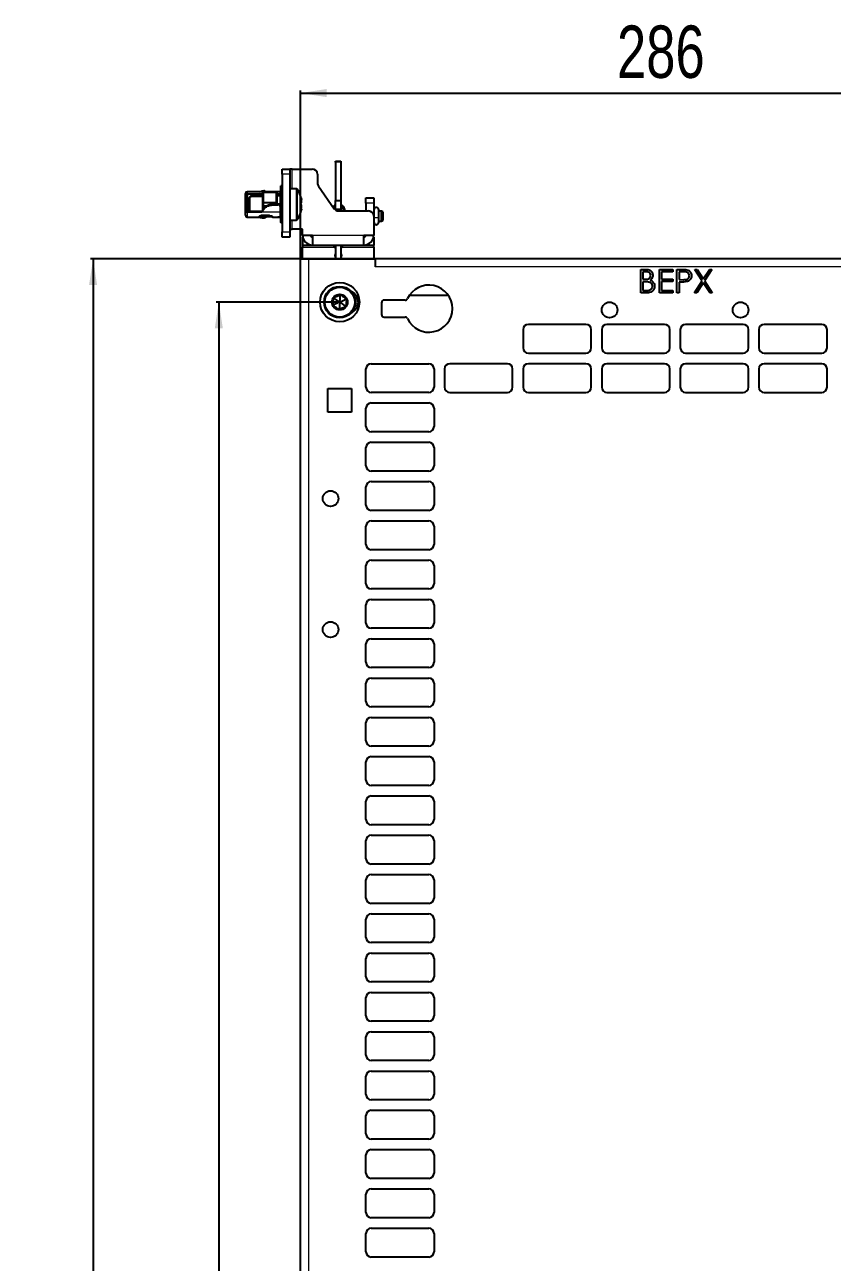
# Model space of a CAD drawing. Header units: millimetres. Extents: x -382 to 624, y -273 to 1990.
# Drawn here: x -382.3 to -74, y 1448.1 to 1920.5 of the extents above; entities that cross this region are included whole.
import ezdxf

# ---------------------------------------------------------------- set-up
doc = ezdxf.new("R2010")
doc.units = ezdxf.units.MM
doc.layers.add('FORMAT', color=7, linetype='Continuous')
doc.styles.add('SLDTEXTSTYLE0', font='TXT', dxfattribs={"width": 0.75})
doc.dimstyles.new('SLDDIMSTYLE0', dxfattribs={"dimtxt": 20, "dimasz": 10, "dimexe": 0, "dimexo": 0.0625, "dimgap": 5, "dimtad": 2, "dimdec": 1, "dimrnd": 1e-09, "dimzin": 12, "dimdsep": 46, "dimtxsty": 'SLDTEXTSTYLE0', "dimsah": 1, "dimcen": 0.09, "dimadec": 0, "dimazin": 3, "dimtfac": 1, "dimtofl": 0, "dimtmove": 0, "dimatfit": 3, "dimfxl": 0, "dimfrac": 2, "dimtolj": 1, "dimtzin": 12, "dimarcsym": 0})

# ---------------------------------------------------------------- blocks, each defined once
blk = doc.blocks.new('_D')
at = {"layer": 'FORMAT'}
for p, q in [((-248.55, 1831.11), (-357.19, 1831.11)), ((-356.19, 1831.11), (-356.19, -51.91)), ((-248.55, -51.91), (-357.19, -51.91))]:
    blk.add_line(p, q, dxfattribs=at)
for points in [[(-356.19, 1831.11), (-357.73, 1821.11), (-354.66, 1821.11)], [(-356.19, -51.91), (-354.66, -41.91), (-357.73, -41.91)]]:
    blk.add_solid(points, dxfattribs=at)
at = {"layer": 'FORMAT', "insert": (-381.98, 860.04), "char_height": 20, "attachment_point": 1, "rotation": 90, "style": 'SLDTEXTSTYLE0'}
blk.add_mtext('1883', dxfattribs=at)
blk = doc.blocks.new('_D_1')
at = {"layer": 'FORMAT'}
for p, q in [((-277.04, 1831.11), (-277.04, 1895.4)), ((-277.04, 1894.4), (8.96, 1894.4)), ((8.96, 1831.11), (8.96, 1895.4))]:
    blk.add_line(p, q, dxfattribs=at)
for points in [[(-277.04, 1894.4), (-267.04, 1892.86), (-267.04, 1895.94)], [(8.96, 1894.4), (-1.04, 1895.94), (-1.04, 1892.86)]]:
    blk.add_solid(points, dxfattribs=at)
at = {"layer": 'FORMAT', "insert": (-156.21, 1920.18), "char_height": 20, "attachment_point": 1, "style": 'SLDTEXTSTYLE0'}
blk.add_mtext('286', dxfattribs=at)
blk = doc.blocks.new('_D_5')
at = {"layer": 'FORMAT'}
for p, q in [((-262.05, 1814.6), (-309.19, 1814.6)), ((-308.19, 1814.6), (-308.19, -35.4)), ((-262.05, -35.4), (-309.19, -35.4))]:
    blk.add_line(p, q, dxfattribs=at)
for points in [[(-308.19, 1814.6), (-309.73, 1804.6), (-306.66, 1804.6)], [(-308.19, -35.4), (-306.66, -25.4), (-309.73, -25.4)]]:
    blk.add_solid(points, dxfattribs=at)
at = {"layer": 'FORMAT', "insert": (-333.98, 860.04), "char_height": 20, "attachment_point": 1, "rotation": 90, "style": 'SLDTEXTSTYLE0'}
blk.add_mtext('1850', dxfattribs=at)

msp = doc.modelspace()

# ---------------------------------------------------------------- linework, layer by layer
at = {"color": 7, "linetype": 'Continuous', "lineweight": 25}
for p, q in [((-263.64, 1868.4), (-261.64, 1868.4)), ((-263.64, 1868.03), (-263.64, 1868.4)), ((-263.64, 1868.03), (-263.64, 1853.4)), ((-261.64, 1868.4), (-261.64, 1868.03)), ((-261.64, 1868.03), (-261.64, 1853.4)), ((-284.04, 1865.4), (-281.04, 1865.4)), ((-284.04, 1863.4), (-284.04, 1865.4)), ((-284.04, 1863.4), (-284.04, 1841.4)), ((-281.04, 1865.4), (-281.04, 1863.4)), ((-280.24, 1865.4), (-281.04, 1865.4)), ((-281.04, 1863.4), (-281.04, 1841.4)), ((-280.24, 1865.4), (-272.54, 1865.4)), ((-270.54, 1863.4), (-270.54, 1860.03)), ((-292.64, 1856.75), (-297.34, 1856.75)), ((-291.55, 1856.92), (-292.64, 1856.74)), ((-292.64, 1856.75), (-292.64, 1856.74)), ((-292.64, 1856.72), (-292.64, 1856.74)), ((-288.84, 1856.64), (-292.14, 1856.64)), ((-291.44, 1856.21), (-291.33, 1856.45)), ((-291.33, 1856.45), (-291.33, 1852.49)), ((-286.24, 1856.45), (-291.33, 1856.45)), ((-290.12, 1856.68), (-290.04, 1856.64)), ((-285.02, 1856.75), (-287.67, 1856.75)), ((-286.24, 1852.49), (-286.24, 1856.45)), ((-286.24, 1856.45), (-286.04, 1856.31)), ((-284.99, 1856.75), (-284.74, 1856.75)), ((-284.54, 1849.2), (-284.54, 1859)), ((-284.04, 1859), (-284.54, 1859)), ((-278.72, 1857.9), (-281.04, 1857.9)), ((-270.18, 1858.88), (-264.14, 1850.25)), ((-298.04, 1855.2), (-298.04, 1856.05)), ((-298.04, 1855.2), (-297.54, 1855.2)), ((-298.04, 1853.78), (-298.04, 1855.2)), ((-297.54, 1853.78), (-298.04, 1853.78)), ((-298.04, 1853.54), (-298.04, 1853.78)), ((-297.54, 1853.54), (-298.04, 1853.54)), ((-298.04, 1849.25), (-298.04, 1853.54)), ((-297.54, 1855.2), (-297.54, 1853.78)), ((-297.54, 1853.78), (-297.54, 1853.54)), ((-297.54, 1853.54), (-297.54, 1849.25)), ((-295.34, 1855.76), (-297.34, 1855.76)), ((-297.34, 1854.53), (-297.34, 1854.33)), ((-296.84, 1854.15), (-297.34, 1854.15)), ((-297.34, 1854.15), (-297.34, 1853.92)), ((-297.34, 1853.92), (-296.84, 1853.92)), ((-297.34, 1853.74), (-297.34, 1853.32)), ((-297.04, 1853.32), (-297.34, 1853.32)), ((-297.34, 1853.32), (-297.34, 1853.17)), ((-297.34, 1853.17), (-297.04, 1853.17)), ((-297.04, 1849.4), (-297.04, 1853.92)), ((-296.84, 1853.92), (-296.84, 1854.15)), ((-296.54, 1854.28), (-296.54, 1849.26)), ((-291.44, 1854.9), (-295.86, 1854.9)), ((-295.34, 1855.36), (-295.34, 1855.76)), ((-291.44, 1855.76), (-295.34, 1855.76)), ((-295.34, 1855.36), (-291.44, 1855.36)), ((-291.44, 1852.61), (-291.44, 1856.21)), ((-291.44, 1852.61), (-291.33, 1852.49)), ((-291.44, 1851.42), (-291.44, 1852.61)), ((-286.24, 1852.49), (-291.33, 1852.49)), ((-291.33, 1852.49), (-291.33, 1851.28)), ((-287.84, 1851.94), (-288.68, 1851.83)), ((-286.24, 1851.95), (-287.64, 1851.95)), ((-287.64, 1851.74), (-285.49, 1851.74)), ((-286.24, 1852.49), (-286.04, 1852.56)), ((-286.24, 1851.95), (-286.24, 1852.49)), ((-286.04, 1852.03), (-286.24, 1851.95)), ((-286.04, 1856.31), (-286.04, 1852.56)), ((-284.74, 1855.76), (-286.04, 1855.76)), ((-286.04, 1855.36), (-284.74, 1855.36)), ((-286.04, 1852.56), (-286.04, 1852.03)), ((-285.49, 1852.05), (-286.04, 1852.05)), ((-284.84, 1855.36), (-284.84, 1851.69)), ((-284.54, 1854.9), (-284.84, 1854.9)), ((-284.54, 1851.74), (-284.84, 1851.7)), ((-263.64, 1853.4), (-261.64, 1853.4)), ((-263.64, 1849.9), (-263.64, 1853.4)), ((-261.64, 1853.4), (-261.64, 1849.9)), ((-252.04, 1854.4), (-249.04, 1854.4)), ((-252.04, 1852.4), (-252.04, 1854.4)), ((-252.04, 1852.4), (-252.04, 1849.4)), ((-249.04, 1854.4), (-249.04, 1852.4)), ((-249.04, 1852.4), (-249.04, 1847.4)), ((-297.54, 1849.25), (-298.04, 1849.25)), ((-298.04, 1847.75), (-298.04, 1849.25)), ((-297.34, 1850.62), (-297.04, 1850.62)), ((-297.34, 1849.87), (-297.04, 1849.87)), ((-297.34, 1849.26), (-297.34, 1849.87)), ((-297.34, 1849.26), (-291.74, 1849.26)), ((-291.74, 1848.96), (-297.34, 1848.96)), ((-297.34, 1847.05), (-292.64, 1847.05)), ((-297.04, 1849.4), (-296.91, 1849.26)), ((-292.64, 1847.26), (-292.64, 1847.39)), ((-292.64, 1847.26), (-292.64, 1847.05)), ((-292.64, 1847.06), (-291.55, 1846.87)), ((-288.84, 1847.6), (-292.14, 1847.6)), ((-291.74, 1849.26), (-290.59, 1850.85)), ((-290.59, 1850.55), (-291.74, 1848.96)), ((-291.74, 1849.26), (-291.74, 1848.96)), ((-291.44, 1851.42), (-291.33, 1851.28)), ((-291.44, 1849.67), (-291.44, 1851.42)), ((-290.1, 1851.28), (-291.33, 1851.28)), ((-291.33, 1851.28), (-291.33, 1849.83)), ((-288.84, 1847.16), (-290.04, 1847.16)), ((-289.72, 1847.41), (-289.83, 1847.6)), ((-289.72, 1847.41), (-289.72, 1847.4)), ((-287.67, 1847.05), (-285.02, 1847.05)), ((-287.64, 1847.05), (-287.67, 1847.05)), ((-287.64, 1847.05), (-287.64, 1847.18)), ((-285.54, 1847.08), (-285.54, 1847.1)), ((-284.99, 1847.22), (-284.74, 1847.22)), ((-284.99, 1847.05), (-284.74, 1847.05)), ((-284.74, 1851.45), (-284.74, 1851.15)), ((-284.74, 1851.15), (-284.74, 1848.96)), ((-284.54, 1849.2), (-284.04, 1849.2)), ((-284.54, 1848.84), (-284.54, 1847.6)), ((-284.54, 1847.6), (-284.04, 1847.6)), ((-284.54, 1845.05), (-284.54, 1847.6)), ((-284.05, 1848.9), (-284.04, 1848.9)), ((-261.64, 1849.9), (-263.64, 1849.9)), ((-263.64, 1849.9), (-263.64, 1849.75)), ((-262.5, 1849.4), (-251.04, 1849.4)), ((-261.64, 1849.9), (-261.64, 1849.4)), ((-260.72, 1849.87), (-260.71, 1849.4)), ((-260.72, 1849.87), (-260.72, 1849.87)), ((-260.11, 1849.4), (-260.12, 1849.88)), ((-249.01, 1849.3), (-249.04, 1849.3)), ((-249.04, 1847.4), (-249.04, 1840.2)), ((-249.01, 1849.81), (-249.01, 1847.07)), ((-249.01, 1847.07), (-249.01, 1845.11)), ((-247.11, 1847.07), (-247.11, 1849.81)), ((-246.09, 1849.3), (-247.11, 1849.3)), ((-247.11, 1845.11), (-247.11, 1847.07)), ((-245.59, 1849.01), (-246.09, 1849.3)), ((-246.09, 1845.5), (-246.09, 1849.3)), ((-245.59, 1849.01), (-245.59, 1845.79)), ((-284.04, 1845.05), (-284.54, 1845.05)), ((-284.54, 1845.05), (-284.54, 1844.8)), ((-284.04, 1844.8), (-284.54, 1844.8)), ((-281.04, 1845.9), (-278.72, 1845.9)), ((-281.04, 1842.4), (-280.24, 1842.4)), ((-276.24, 1842.4), (-280.24, 1842.4)), ((-276.24, 1840.2), (-276.24, 1842.4)), ((-249.04, 1845.5), (-249.01, 1845.5)), ((-247.11, 1845.5), (-246.09, 1845.5)), ((-246.09, 1845.5), (-245.59, 1845.79)), ((-284.04, 1839.4), (-284.04, 1841.4)), ((-281.04, 1839.4), (-284.04, 1839.4)), ((-281.04, 1841.4), (-281.04, 1839.4)), ((-276.24, 1840.2), (-272.44, 1840.2)), ((-276.24, 1839.4), (-276.24, 1836.4)), ((-276.16, 1839.4), (-276.24, 1839.4)), ((-272.44, 1840.2), (-272.44, 1836.4)), ((-252.84, 1840.2), (-249.04, 1840.2)), ((-252.84, 1836.4), (-252.84, 1840.2)), ((-249.04, 1839.4), (-249.13, 1839.4)), ((-249.04, 1839.4), (-249.04, 1836.4)), ((-276.24, 1836.4), (-272.44, 1836.4)), ((-276.24, 1836.4), (-276.24, 1835.6)), ((-276.24, 1831.1), (-276.24, 1835.6)), ((-272.44, 1836.4), (-264.14, 1836.4)), ((-264.14, 1836.4), (-261.14, 1836.4)), ((-264.14, 1835.6), (-264.14, 1836.4)), ((-264.14, 1835.6), (-263.64, 1835.6)), ((-263.64, 1836.4), (-263.64, 1831.1)), ((-261.64, 1836.4), (-261.64, 1831.1)), ((-261.64, 1835.6), (-261.14, 1835.6)), ((-261.14, 1836.4), (-252.84, 1836.4)), ((-261.14, 1836.4), (-261.14, 1835.6)), ((-252.84, 1836.4), (-249.04, 1836.4)), ((-249.04, 1835.6), (-249.04, 1836.4)), ((-249.04, 1835.6), (-249.04, 1831.1)), ((-277.04, -51.9), (-277.04, 1831.1)), ((-277.04, 1831.1), (-273.94, 1831.1)), ((-273.94, 1831.1), (-248.54, 1831.1)), ((-248.54, 1831.1), (-248.54, 1831.11)), ((-19.54, 1831.11), (-248.54, 1831.11)), ((-248.54, 1831.1), (-248.54, 1828.01)), ((-147.16, 1827.11), (-145.4, 1827.11)), ((-147.16, 1818.11), (-147.16, 1827.11)), ((-146.35, 1826.18), (-146.35, 1823.3)), ((-145.25, 1826.18), (-146.35, 1826.18)), ((-140, 1827.11), (-134.93, 1827.11)), ((-140, 1818.11), (-140, 1827.11)), ((-139.19, 1826.18), (-139.19, 1823.41)), ((-134.93, 1826.18), (-139.19, 1826.18)), ((-139.19, 1823.41), (-134.93, 1823.41)), ((-134.93, 1827.11), (-134.93, 1826.18)), ((-134.93, 1823.41), (-134.93, 1822.49)), ((-133.31, 1827.11), (-131.54, 1827.11)), ((-133.31, 1818.11), (-133.31, 1827.11)), ((-132.5, 1826.18), (-132.5, 1823.18)), ((-130.86, 1826.18), (-132.5, 1826.18)), ((-126.56, 1827.11), (-125.63, 1827.11)), ((-123.74, 1822.7), (-126.56, 1827.11)), ((-125.63, 1827.11), (-123.27, 1823.43)), ((-123.27, 1823.43), (-120.91, 1827.11)), ((-119.98, 1827.11), (-122.8, 1822.7)), ((-120.91, 1827.11), (-119.98, 1827.11)), ((-146.35, 1823.3), (-145.81, 1823.3)), ((-145.81, 1822.38), (-146.35, 1822.38)), ((-146.35, 1822.38), (-146.35, 1819.03)), ((-146.35, 1819.03), (-145.2, 1819.03)), ((-139.19, 1822.49), (-139.19, 1819.03)), ((-134.93, 1822.49), (-139.19, 1822.49)), ((-139.19, 1819.03), (-134.93, 1819.03)), ((-134.93, 1819.03), (-134.93, 1818.11)), ((-132.5, 1823.18), (-130.93, 1823.16)), ((-132.5, 1822.26), (-132.5, 1818.11)), ((-131.86, 1822.26), (-132.5, 1822.26)), ((-126.68, 1818.11), (-123.74, 1822.7)), ((-123.27, 1821.97), (-125.74, 1818.11)), ((-120.8, 1818.11), (-123.27, 1821.97)), ((-122.8, 1822.7), (-119.87, 1818.11)), ((-262.04, 1814.6), (-264.66, 1813.38)), ((-262.04, 1814.6), (-264.41, 1816.25)), ((-262.04, 1814.6), (-262.29, 1811.72)), ((-262.04, 1814.6), (-261.79, 1817.47)), ((-262.04, 1814.6), (-259.43, 1815.82)), ((-262.04, 1814.6), (-259.68, 1812.94)), ((-246.04, 1814.36), (-246.04, 1809.86)), ((-237.1, 1815.36), (-245.04, 1815.36)), ((-220.56, 1817.11), (-235.53, 1817.11)), ((-144.72, 1818.11), (-147.16, 1818.11)), ((-134.93, 1818.11), (-140, 1818.11)), ((-132.5, 1818.11), (-133.31, 1818.11)), ((-125.74, 1818.11), (-126.68, 1818.11)), ((-119.87, 1818.11), (-120.8, 1818.11)), ((-245.04, 1808.86), (-237.1, 1808.86)), ((-168.04, 1806.1), (-190.04, 1806.1)), ((-138.04, 1806.1), (-160.04, 1806.1)), ((-108.04, 1806.1), (-130.04, 1806.1)), ((-78.04, 1806.1), (-100.04, 1806.1)), ((-192.04, 1804.1), (-192.04, 1797.1)), ((-166.04, 1797.1), (-166.04, 1804.1)), ((-162.04, 1804.1), (-162.04, 1797.1)), ((-136.04, 1797.1), (-136.04, 1804.1)), ((-132.04, 1804.1), (-132.04, 1797.1)), ((-106.04, 1797.1), (-106.04, 1804.1)), ((-102.04, 1804.1), (-102.04, 1797.1)), ((-76.04, 1797.1), (-76.04, 1804.1)), ((-190.04, 1795.1), (-168.04, 1795.1)), ((-160.04, 1795.1), (-138.04, 1795.1)), ((-130.04, 1795.1), (-108.04, 1795.1)), ((-100.04, 1795.1), (-78.04, 1795.1)), ((-250.04, 1791.1), (-228.04, 1791.1)), ((-198.04, 1791.1), (-220.04, 1791.1)), ((-168.04, 1791.1), (-190.04, 1791.1)), ((-138.04, 1791.1), (-160.04, 1791.1)), ((-108.04, 1791.1), (-130.04, 1791.1)), ((-78.04, 1791.1), (-100.04, 1791.1)), ((-252.04, 1782.1), (-252.04, 1789.1)), ((-226.04, 1789.1), (-226.04, 1782.1)), ((-222.04, 1789.1), (-222.04, 1782.1)), ((-196.04, 1782.1), (-196.04, 1789.1)), ((-192.04, 1789.1), (-192.04, 1782.1)), ((-166.04, 1782.1), (-166.04, 1789.1)), ((-162.04, 1789.1), (-162.04, 1782.1)), ((-136.04, 1782.1), (-136.04, 1789.1)), ((-132.04, 1789.1), (-132.04, 1782.1)), ((-106.04, 1782.1), (-106.04, 1789.1)), ((-102.04, 1789.1), (-102.04, 1782.1)), ((-76.04, 1782.1), (-76.04, 1789.1)), ((-266.54, 1781.6), (-257.54, 1781.6)), ((-266.54, 1772.6), (-266.54, 1781.6)), ((-257.54, 1781.6), (-257.54, 1772.6)), ((-228.04, 1780.1), (-250.04, 1780.1)), ((-220.04, 1780.1), (-198.04, 1780.1)), ((-190.04, 1780.1), (-168.04, 1780.1)), ((-160.04, 1780.1), (-138.04, 1780.1)), ((-130.04, 1780.1), (-108.04, 1780.1)), ((-100.04, 1780.1), (-78.04, 1780.1)), ((-257.54, 1772.6), (-266.54, 1772.6)), ((-252.04, 1767.1), (-252.04, 1774.1)), ((-250.04, 1776.1), (-228.04, 1776.1)), ((-226.04, 1774.1), (-226.04, 1767.1)), ((-228.04, 1765.1), (-250.04, 1765.1)), ((-252.04, 1752.1), (-252.04, 1759.1)), ((-250.04, 1761.1), (-228.04, 1761.1)), ((-226.04, 1759.1), (-226.04, 1752.1)), ((-228.04, 1750.1), (-250.04, 1750.1)), ((-252.04, 1737.1), (-252.04, 1744.1)), ((-250.04, 1746.1), (-228.04, 1746.1)), ((-226.04, 1744.1), (-226.04, 1737.1)), ((-228.04, 1735.1), (-250.04, 1735.1)), ((-252.04, 1722.1), (-252.04, 1729.1)), ((-250.04, 1731.1), (-228.04, 1731.1)), ((-226.04, 1729.1), (-226.04, 1722.1)), ((-228.04, 1720.1), (-250.04, 1720.1)), ((-250.04, 1716.1), (-228.04, 1716.1)), ((-252.04, 1707.1), (-252.04, 1714.1)), ((-226.04, 1714.1), (-226.04, 1707.1)), ((-228.04, 1705.1), (-250.04, 1705.1)), ((-250.04, 1701.1), (-228.04, 1701.1)), ((-252.04, 1692.1), (-252.04, 1699.1)), ((-226.04, 1699.1), (-226.04, 1692.1)), ((-228.04, 1690.1), (-250.04, 1690.1)), ((-252.04, 1677.1), (-252.04, 1684.1)), ((-250.04, 1686.1), (-228.04, 1686.1)), ((-226.04, 1684.1), (-226.04, 1677.1)), ((-228.04, 1675.1), (-250.04, 1675.1)), ((-252.04, 1662.1), (-252.04, 1669.1)), ((-250.04, 1671.1), (-228.04, 1671.1)), ((-226.04, 1669.1), (-226.04, 1662.1)), ((-228.04, 1660.1), (-250.04, 1660.1)), ((-252.04, 1647.1), (-252.04, 1654.1)), ((-250.04, 1656.1), (-228.04, 1656.1)), ((-226.04, 1654.1), (-226.04, 1647.1)), ((-228.04, 1645.1), (-250.04, 1645.1)), ((-250.04, 1641.1), (-228.04, 1641.1)), ((-252.04, 1632.1), (-252.04, 1639.1)), ((-226.04, 1639.1), (-226.04, 1632.1)), ((-228.04, 1630.1), (-250.04, 1630.1)), ((-250.04, 1626.1), (-228.04, 1626.1)), ((-252.04, 1617.1), (-252.04, 1624.1)), ((-226.04, 1624.1), (-226.04, 1617.1)), ((-228.04, 1615.1), (-250.04, 1615.1)), ((-250.04, 1611.1), (-228.04, 1611.1)), ((-252.04, 1602.1), (-252.04, 1609.1)), ((-226.04, 1609.1), (-226.04, 1602.1)), ((-228.04, 1600.1), (-250.04, 1600.1)), ((-252.04, 1587.1), (-252.04, 1594.1)), ((-250.04, 1596.1), (-228.04, 1596.1)), ((-226.04, 1594.1), (-226.04, 1587.1)), ((-228.04, 1585.1), (-250.04, 1585.1)), ((-252.04, 1572.1), (-252.04, 1579.1)), ((-250.04, 1581.1), (-228.04, 1581.1)), ((-226.04, 1579.1), (-226.04, 1572.1)), ((-228.04, 1570.1), (-250.04, 1570.1)), ((-252.04, 1557.1), (-252.04, 1564.1)), ((-250.04, 1566.1), (-228.04, 1566.1)), ((-226.04, 1564.1), (-226.04, 1557.1)), ((-228.04, 1555.1), (-250.04, 1555.1)), ((-250.04, 1551.1), (-228.04, 1551.1)), ((-252.04, 1542.1), (-252.04, 1549.1)), ((-226.04, 1549.1), (-226.04, 1542.1)), ((-228.04, 1540.1), (-250.04, 1540.1)), ((-250.04, 1536.1), (-228.04, 1536.1)), ((-252.04, 1527.1), (-252.04, 1534.1)), ((-226.04, 1534.1), (-226.04, 1527.1)), ((-228.04, 1525.1), (-250.04, 1525.1)), ((-250.04, 1521.1), (-228.04, 1521.1)), ((-252.04, 1512.1), (-252.04, 1519.1)), ((-226.04, 1519.1), (-226.04, 1512.1)), ((-228.04, 1510.1), (-250.04, 1510.1)), ((-252.04, 1497.1), (-252.04, 1504.1)), ((-250.04, 1506.1), (-228.04, 1506.1)), ((-226.04, 1504.1), (-226.04, 1497.1)), ((-228.04, 1495.1), (-250.04, 1495.1)), ((-252.04, 1482.1), (-252.04, 1489.1)), ((-250.04, 1491.1), (-228.04, 1491.1)), ((-226.04, 1489.1), (-226.04, 1482.1)), ((-228.04, 1480.1), (-250.04, 1480.1)), ((-252.04, 1467.1), (-252.04, 1474.1)), ((-250.04, 1476.1), (-228.04, 1476.1)), ((-226.04, 1474.1), (-226.04, 1467.1)), ((-228.04, 1465.1), (-250.04, 1465.1)), ((-250.04, 1461.1), (-228.04, 1461.1)), ((-252.04, 1452.1), (-252.04, 1459.1)), ((-226.04, 1459.1), (-226.04, 1452.1)), ((-228.04, 1450.1), (-250.04, 1450.1))]:
    msp.add_line(p, q, dxfattribs=at)
at = {"color": 8, "linetype": 'Continuous', "lineweight": 18}
for p, q in [((-261.64, 1868.03), (-263.64, 1868.03)), ((-281.04, 1863.4), (-284.04, 1863.4)), ((-280.24, 1857.9), (-280.24, 1865.4)), ((-297.34, 1856.75), (-297.34, 1855.76)), ((-290.15, 1856.64), (-290.12, 1856.68)), ((-284.74, 1855.76), (-284.74, 1856.75)), ((-278.72, 1857.9), (-278.72, 1845.9)), ((-278.28, 1857.67), (-278.28, 1846.13)), ((-287.84, 1851.72), (-287.84, 1851.94)), ((-287.64, 1851.95), (-287.64, 1851.74)), ((-285.49, 1851.74), (-285.49, 1852.05)), ((-284.74, 1854.9), (-284.74, 1855.36)), ((-249.04, 1852.4), (-252.04, 1852.4)), ((-297.34, 1848.96), (-297.34, 1847.05)), ((-284.74, 1848.96), (-291.74, 1848.96)), ((-290.59, 1850.85), (-290.59, 1850.55)), ((-288.84, 1847.16), (-288.84, 1847.6)), ((-284.99, 1847.22), (-284.99, 1847.05)), ((-284.74, 1847.22), (-284.74, 1848.96)), ((-280.24, 1842.4), (-280.24, 1845.9)), ((-284.04, 1841.4), (-281.04, 1841.4)), ((-272.44, 1840.2), (-252.84, 1840.2)), ((-276.24, 1835.6), (-264.14, 1835.6)), ((-261.14, 1835.6), (-249.04, 1835.6)), ((-273.94, 1831.1), (-273.94, -51.9)), ((-19.54, 1828.01), (-248.54, 1828.01))]:
    msp.add_line(p, q, dxfattribs=at)
at = {"color": 7, "linetype": 'Continuous', "lineweight": 25, "flags": 128}
for points in [[(-297.54, 1854.41), (-297.54, 1854.43), (-297.53, 1854.46), (-297.51, 1854.48), (-297.49, 1854.5), (-297.45, 1854.51), (-297.42, 1854.52), (-297.38, 1854.53), (-297.34, 1854.53)], [(-284.54, 1855.38), (-284.61, 1855.37), (-284.74, 1855.36)], [(-297.54, 1849.38), (-297.54, 1849.36), (-297.53, 1849.34), (-297.51, 1849.32), (-297.49, 1849.3), (-297.45, 1849.28), (-297.42, 1849.27), (-297.38, 1849.26), (-297.34, 1849.26)], [(-284.54, 1849.24), (-284.61, 1849.25), (-284.74, 1849.26)], [(-284.54, 1848.84), (-284.55, 1848.86), (-284.56, 1848.88), (-284.58, 1848.9), (-284.6, 1848.92), (-284.63, 1848.94), (-284.67, 1848.95), (-284.7, 1848.96), (-284.74, 1848.96)], [(-261.64, 1833.1), (-261.49, 1832.83), (-261.39, 1832.35)], [(-261.39, 1832.35), (-261.49, 1831.87), (-261.64, 1831.6)]]:
    msp.add_lwpolyline(points, dxfattribs=at)
at = {"color": 8, "linetype": 'Continuous', "lineweight": 18, "flags": 128}
msp.add_lwpolyline([(-260.72, 1849.87), (-260.72, 1849.87), (-260.69, 1849.8), (-260.62, 1849.74), (-260.52, 1849.7), (-260.41, 1849.69), (-260.29, 1849.71), (-260.2, 1849.75), (-260.14, 1849.81), (-260.12, 1849.88)], dxfattribs=at)
at = {"color": 7, "linetype": 'Continuous', "lineweight": 25}
for centre, radius in [((-262.04, 1814.6), 7.5), ((-262.04, 1814.6), 6), ((-262.04, 1814.6), 5.7), ((-262.04, 1814.6), 3), ((-159.04, 1811.61), 3), ((-109.04, 1811.61), 3), ((-265.54, 1739.6), 3), ((-265.54, 1689.6), 3)]:
    msp.add_circle(centre, radius, dxfattribs=at)
for centre, radius, start, end in [((-272.54, 1863.4), 2, 360, 90), ((-297.34, 1856.05), 0.7, 90, 180), ((-284.74, 1856.95), 0.2, 269.9998, 359.9998), ((-278.72, 1857.36), 0.54, 35.2515, 90), ((-286.44, 1851.9), 10, 10.8849, 35.2515), ((-268.54, 1860.03), 2, 180, 214.992), ((-297.41, 1855.12), 0.641, 84.2482, 172.7634), ((-297.36, 1855.18), 0.183, 84.2482, 172.7634), ((-287.65, 1850.81), 0.932, 89.97, 102.0278), ((-285.42, 1851.36), 0.687, 7.2366, 95.7518), ((-285.42, 1851.06), 0.687, 7.2366, 95.7518), ((-284.73, 1855.94), 0.183, 264.2482, 352.7634), ((-297.34, 1847.75), 0.7, 180, 270), ((-297.43, 1849.66), 0.71, 215.1313, 277.0089), ((-284.74, 1847.02), 0.197, 1.0398, 91.0034), ((-284.74, 1846.85), 0.2, 0.0002, 90.0002), ((-284.5, 1848.76), 0.46, 10.179, 76.8719), ((-286.44, 1851.9), 10, 324.7485, 349.0216), ((-262.5, 1851.4), 2, 214.992, 270), ((-251.04, 1847.4), 2, 0, 90), ((-248.06, 1849.81), 0.95, 0, 180), ((-278.72, 1846.44), 0.54, 270, 324.7485), ((-248.06, 1845.11), 0.95, 180, 0), ((-272.44, 1840.2), 3.8, 180, 270), ((-272.44, 1840.2), 0.8, 180, 270), ((-252.84, 1840.2), 3.8, 270, 0), ((-252.84, 1840.2), 0.8, 270, 0), ((-262.64, 1832.35), 1.25, 143.1301, 216.8699), ((-259.54, 1814.6), 4.5, 294.975, 65.025), ((-228.04, 1812.11), 9, 205.1507, 154.8493), ((-245.04, 1814.36), 1, 90, 180), ((-237.1, 1816.36), 1, 270, 334.8493), ((-245.04, 1809.86), 1, 180, 270), ((-237.1, 1807.86), 1, 25.1507, 90), ((-190.04, 1804.1), 2, 90, 180), ((-168.04, 1804.1), 2, 0, 90), ((-160.04, 1804.1), 2, 90, 180), ((-138.04, 1804.1), 2, 0, 90), ((-130.04, 1804.1), 2, 90, 180), ((-108.04, 1804.1), 2, 0, 90), ((-100.04, 1804.1), 2, 90, 180), ((-78.04, 1804.1), 2, 0, 90), ((-190.04, 1797.1), 2, 180, 270), ((-168.04, 1797.1), 2, 270, 0), ((-160.04, 1797.1), 2, 180, 270), ((-138.04, 1797.1), 2, 270, 0), ((-130.04, 1797.1), 2, 180, 270), ((-108.04, 1797.1), 2, 270, 0), ((-100.04, 1797.1), 2, 180, 270), ((-78.04, 1797.1), 2, 270, 0), ((-250.04, 1789.1), 2, 90, 180), ((-228.04, 1789.1), 2, 0, 90), ((-220.04, 1789.1), 2, 90, 180), ((-198.04, 1789.1), 2, 0, 90), ((-190.04, 1789.1), 2, 90, 180), ((-168.04, 1789.1), 2, 0, 90), ((-160.04, 1789.1), 2, 90, 180), ((-138.04, 1789.1), 2, 0, 90), ((-130.04, 1789.1), 2, 90, 180), ((-108.04, 1789.1), 2, 0, 90), ((-100.04, 1789.1), 2, 90, 180), ((-78.04, 1789.1), 2, 0, 90), ((-250.04, 1782.1), 2, 180, 270), ((-228.04, 1782.1), 2, 270, 0), ((-220.04, 1782.1), 2, 180, 270), ((-198.04, 1782.1), 2, 270, 0), ((-190.04, 1782.1), 2, 180, 270), ((-168.04, 1782.1), 2, 270, 0), ((-160.04, 1782.1), 2, 180, 270), ((-138.04, 1782.1), 2, 270, 0), ((-130.04, 1782.1), 2, 180, 270), ((-108.04, 1782.1), 2, 270, 0), ((-100.04, 1782.1), 2, 180, 270), ((-78.04, 1782.1), 2, 270, 0), ((-250.04, 1774.1), 2, 90, 180), ((-228.04, 1774.1), 2, 0, 90), ((-250.04, 1767.1), 2, 180, 270), ((-228.04, 1767.1), 2, 270, 0), ((-250.04, 1759.1), 2, 90, 180), ((-228.04, 1759.1), 2, 0, 90), ((-250.04, 1752.1), 2, 180, 270), ((-228.04, 1752.1), 2, 270, 0), ((-250.04, 1744.1), 2, 90, 180), ((-228.04, 1744.1), 2, 0, 90), ((-250.04, 1737.1), 2, 180, 270), ((-228.04, 1737.1), 2, 270, 0), ((-250.04, 1729.1), 2, 90, 180), ((-228.04, 1729.1), 2, 0, 90), ((-250.04, 1722.1), 2, 180, 270), ((-228.04, 1722.1), 2, 270, 0), ((-250.04, 1714.1), 2, 90, 180), ((-228.04, 1714.1), 2, 0, 90), ((-250.04, 1707.1), 2, 180, 270), ((-228.04, 1707.1), 2, 270, 0), ((-250.04, 1699.1), 2, 90, 180), ((-228.04, 1699.1), 2, 0, 90), ((-250.04, 1692.1), 2, 180, 270), ((-228.04, 1692.1), 2, 270, 0), ((-250.04, 1684.1), 2, 90, 180), ((-228.04, 1684.1), 2, 0, 90), ((-250.04, 1677.1), 2, 180, 270), ((-228.04, 1677.1), 2, 270, 0), ((-250.04, 1669.1), 2, 90, 180), ((-228.04, 1669.1), 2, 0, 90), ((-250.04, 1662.1), 2, 180, 270), ((-228.04, 1662.1), 2, 270, 0), ((-250.04, 1654.1), 2, 90, 180), ((-228.04, 1654.1), 2, 0, 90), ((-250.04, 1647.1), 2, 180, 270), ((-228.04, 1647.1), 2, 270, 0), ((-250.04, 1639.1), 2, 90, 180), ((-228.04, 1639.1), 2, 0, 90), ((-250.04, 1632.1), 2, 180, 270), ((-228.04, 1632.1), 2, 270, 0), ((-250.04, 1624.1), 2, 90, 180), ((-228.04, 1624.1), 2, 0, 90), ((-250.04, 1617.1), 2, 180, 270), ((-228.04, 1617.1), 2, 270, 0), ((-250.04, 1609.1), 2, 90, 180), ((-228.04, 1609.1), 2, 0, 90), ((-250.04, 1602.1), 2, 180, 270), ((-228.04, 1602.1), 2, 270, 0), ((-250.04, 1594.1), 2, 90, 180), ((-228.04, 1594.1), 2, 0, 90), ((-250.04, 1587.1), 2, 180, 270), ((-228.04, 1587.1), 2, 270, 0), ((-250.04, 1579.1), 2, 90, 180), ((-228.04, 1579.1), 2, 0, 90), ((-250.04, 1572.1), 2, 180, 270), ((-228.04, 1572.1), 2, 270, 0), ((-250.04, 1564.1), 2, 90, 180), ((-228.04, 1564.1), 2, 0, 90), ((-250.04, 1557.1), 2, 180, 270), ((-228.04, 1557.1), 2, 270, 0), ((-250.04, 1549.1), 2, 90, 180), ((-228.04, 1549.1), 2, 0, 90), ((-250.04, 1542.1), 2, 180, 270), ((-228.04, 1542.1), 2, 270, 0), ((-250.04, 1534.1), 2, 90, 180), ((-228.04, 1534.1), 2, 0, 90), ((-250.04, 1527.1), 2, 180, 270), ((-228.04, 1527.1), 2, 270, 0), ((-250.04, 1519.1), 2, 90, 180), ((-228.04, 1519.1), 2, 0, 90), ((-250.04, 1512.1), 2, 180, 270), ((-228.04, 1512.1), 2, 270, 0), ((-250.04, 1504.1), 2, 90, 180), ((-228.04, 1504.1), 2, 0, 90), ((-250.04, 1497.1), 2, 180, 270), ((-228.04, 1497.1), 2, 270, 0), ((-250.04, 1489.1), 2, 90, 180), ((-228.04, 1489.1), 2, 0, 90), ((-250.04, 1482.1), 2, 180, 270), ((-228.04, 1482.1), 2, 270, 0), ((-250.04, 1474.1), 2, 90, 180), ((-228.04, 1474.1), 2, 0, 90), ((-250.04, 1467.1), 2, 180, 270), ((-228.04, 1467.1), 2, 270, 0), ((-250.04, 1459.1), 2, 90, 180), ((-228.04, 1459.1), 2, 0, 90), ((-250.04, 1452.1), 2, 180, 270), ((-228.04, 1452.1), 2, 270, 0)]:
    msp.add_arc(centre, radius, start, end, dxfattribs=at)
at = {"color": 8, "linetype": 'Continuous', "lineweight": 18}
for centre, start, end in [((-248.29, 1848.49), 243.0891, 278.3694), ((-247.82, 1848.49), 261.6306, 296.9109)]:
    msp.add_arc(centre, 1.59, start, end, dxfattribs=at)
at = {"color": 7, "linetype": 'Continuous', "lineweight": 25}
msp.add_ellipse((-287.64, 1851.62), major_axis=(0.75, 0), ratio=0.445831, start_param=1.570796, end_param=1.83344, dxfattribs=at)
for points, knots in [([(-292.64, 1856.74), (-292.14, 1856.86), (-291.47, 1857.02), (-290.58, 1857), (-290.27, 1856.79), (-290.12, 1856.68)], [0, 0, 0, 0, 0.5876932, 0.7908183, 1, 1, 1, 1]), ([(-292.14, 1856.64), (-292.2, 1856.64), (-292.31, 1856.64), (-292.46, 1856.66), (-292.58, 1856.68), (-292.64, 1856.7), (-292.64, 1856.71), (-292.64, 1856.72)], [0, 0, 0, 0, 0.2144453, 0.4288931, 0.6432387, 0.8571881, 1, 1, 1, 1]), ([(-290.54, 1856.91), (-290.6, 1856.94), (-290.69, 1857), (-290.84, 1857.03), (-291.07, 1857.02), (-291.37, 1856.95), (-291.63, 1856.91), (-291.72, 1856.9)], [0, 0, 0, 0, 0.19596, 0.292391, 0.38871, 0.788731, 1, 1, 1, 1]), ([(-287.67, 1856.74), (-287.68, 1856.74), (-287.7, 1856.74), (-287.88, 1856.71), (-288.18, 1856.67), (-288.52, 1856.64), (-288.75, 1856.64), (-288.84, 1856.64)], [0, 0, 0, 0, 0.132621, 0.367345, 0.598403, 0.830955, 1, 1, 1, 1]), ([(-297.34, 1855.76), (-297.34, 1855.49), (-297.34, 1855.02), (-297.34, 1854.42), (-297.34, 1854.15)], [0, 0, 0, 0, 0.559866, 1, 1, 1, 1]), ([(-295.34, 1855.76), (-295.62, 1855.49), (-296.12, 1855.02), (-296.62, 1854.42), (-296.84, 1854.15)], [0, 0, 0, 0, 0.559911, 1, 1, 1, 1]), ([(-295.34, 1855.36), (-295.62, 1855.12), (-296.12, 1854.7), (-296.62, 1854.16), (-296.84, 1853.92)], [0, 0, 0, 0, 0.559868, 1, 1, 1, 1]), ([(-290.59, 1850.85), (-290.47, 1850.98), (-290.22, 1851.25), (-289.56, 1851.59), (-289.02, 1851.74), (-288.68, 1851.83)], [0, 0, 0, 0, 0.261809, 0.533628, 1, 1, 1, 1]), ([(-276.84, 1852.14), (-276.84, 1852.15), (-276.84, 1852.17), (-276.83, 1852.21), (-276.79, 1852.32), (-276.71, 1852.44), (-276.64, 1852.64), (-276.61, 1852.92), (-276.64, 1853.37), (-276.71, 1853.82), (-276.79, 1854.19), (-276.83, 1854.33), (-276.84, 1854.39), (-276.84, 1854.42), (-276.84, 1854.44), (-276.84, 1854.44), (-276.83, 1854.43), (-276.77, 1854.3), (-276.68, 1854.03), (-276.62, 1853.77), (-276.62, 1853.77), (-276.62, 1853.77)], [0, 0, 0, 0, 0.005558, 0.013374, 0.035034, 0.131849, 0.247035, 0.319984, 0.393529, 0.553866, 0.60656, 0.632964, 0.646239, 0.65197, 0.65776, 0.662732, 0.671493, 0.698625, 0.8253, 0.953094, 1, 1, 1, 1]), ([(-276.63, 1849.99), (-276.62, 1850.01), (-276.61, 1850.06), (-276.64, 1850), (-276.72, 1849.8), (-276.8, 1849.63), (-276.83, 1849.59), (-276.84, 1849.59), (-276.84, 1849.59), (-276.84, 1849.61), (-276.84, 1849.64), (-276.82, 1849.73), (-276.74, 1850.08), (-276.66, 1850.52), (-276.61, 1851.04), (-276.63, 1851.47), (-276.7, 1851.71), (-276.78, 1851.9), (-276.8, 1851.97), (-276.82, 1852.02), (-276.84, 1852.07), (-276.84, 1852.11), (-276.84, 1852.13), (-276.84, 1852.14)], [0, 0, 0, 0, 0.029808, 0.101722, 0.265658, 0.314468, 0.33896, 0.348832, 0.354202, 0.359616, 0.365729, 0.3767, 0.418569, 0.583882, 0.661985, 0.741086, 0.894598, 0.932496, 0.956593, 0.972453, 0.988405, 0.994772, 1, 1, 1, 1]), ([(-297.34, 1849.26), (-297.34, 1849.45), (-297.34, 1849.87), (-297.34, 1850.36), (-297.34, 1850.62)], [0, 0, 0, 0, 0.464597, 1, 1, 1, 1]), ([(-292.64, 1847.39), (-292.64, 1847.41), (-292.63, 1847.46), (-292.54, 1847.52), (-292.42, 1847.57), (-292.27, 1847.6), (-292.18, 1847.6), (-292.14, 1847.6)], [0, 0, 0, 0, 0.214373, 0.428779, 0.642592, 0.856666, 1, 1, 1, 1]), ([(-292.64, 1847.26), (-292.14, 1847.14), (-291.47, 1846.97), (-290.58, 1846.95), (-290.27, 1847.15), (-290.12, 1847.25)], [0, 0, 0, 0, 0.5876932, 0.7908183, 1, 1, 1, 1]), ([(-292.64, 1847.05), (-292.14, 1846.93), (-291.47, 1846.78), (-290.58, 1846.79), (-290.27, 1847), (-290.12, 1847.11)], [0, 0, 0, 0, 0.587693, 0.790818, 1, 1, 1, 1]), ([(-290.59, 1850.55), (-290.42, 1850.72), (-290.07, 1851.08), (-289.09, 1851.45), (-288.32, 1851.62), (-287.84, 1851.72)], [0, 0, 0, 0, 0.254027, 0.526591, 1, 1, 1, 1]), ([(-289.72, 1847.41), (-289.72, 1847.41), (-289.73, 1847.42), (-289.81, 1847.4), (-289.92, 1847.35), (-290.03, 1847.3), (-290.1, 1847.26), (-290.12, 1847.25)], [0, 0, 0, 0, 0.225883, 0.451767, 0.67765, 0.903524, 1, 1, 1, 1]), ([(-290.12, 1847.11), (-290.07, 1847.14), (-289.97, 1847.2), (-289.85, 1847.28), (-289.76, 1847.34), (-289.72, 1847.38), (-289.72, 1847.4), (-289.72, 1847.4)], [0, 0, 0, 0, 0.225867, 0.451734, 0.677598, 0.903479, 1, 1, 1, 1]), ([(-288.84, 1847.6), (-288.71, 1847.6), (-288.44, 1847.58), (-288.08, 1847.49), (-287.81, 1847.37), (-287.66, 1847.26), (-287.65, 1847.2), (-287.64, 1847.18)], [0, 0, 0, 0, 0.2132377, 0.4264897, 0.6391595, 0.8495978, 1, 1, 1, 1]), ([(-287.71, 1847.05), (-287.76, 1847.06), (-287.87, 1847.08), (-288.18, 1847.12), (-288.52, 1847.15), (-288.75, 1847.16), (-288.84, 1847.16)], [0, 0, 0, 0, 0.270612, 0.537, 0.805108, 1, 1, 1, 1]), ([(-285.54, 1847.1), (-285.54, 1847.11), (-285.53, 1847.13), (-285.43, 1847.17), (-285.29, 1847.2), (-285.14, 1847.21), (-285.03, 1847.22), (-284.99, 1847.22)], [0, 0, 0, 0, 0.214305, 0.42865, 0.642279, 0.856223, 1, 1, 1, 1]), ([(-284.99, 1847.05), (-285.06, 1847.05), (-285.18, 1847.05), (-285.34, 1847.05), (-285.47, 1847.05), (-285.53, 1847.06), (-285.54, 1847.08), (-285.54, 1847.08)], [0, 0, 0, 0, 0.214393, 0.428789, 0.643061, 0.856854, 1, 1, 1, 1]), ([(-284.54, 1851.69), (-284.54, 1851.7), (-284.55, 1851.7), (-284.56, 1851.71), (-284.6, 1851.71), (-284.68, 1851.71), (-284.75, 1851.7), (-284.79, 1851.69), (-284.81, 1851.68)], [0, 0, 0, 0, 0.161749, 0.312679, 0.446325, 0.64768, 0.862835, 1, 1, 1, 1]), ([(-284.54, 1850.51), (-284.54, 1850.51), (-284.55, 1850.52), (-284.56, 1850.53), (-284.6, 1850.55), (-284.67, 1850.56), (-284.72, 1850.56), (-284.74, 1850.57)], [0, 0, 0, 0, 0.195302, 0.377541, 0.538909, 0.761383, 1, 1, 1, 1]), ([(-263.64, 1851.62), (-263.91, 1851.51), (-264.3, 1851.33), (-264.53, 1851.02), (-264.61, 1850.92)], [0, 0, 0, 0, 0.66775, 1, 1, 1, 1]), ([(-264.26, 1850.42), (-264.24, 1850.46), (-264.15, 1850.65), (-263.92, 1850.85), (-263.68, 1850.94), (-263.64, 1850.95)], [0, 0, 0, 0, 0.17004, 0.879402, 1, 1, 1, 1]), ([(-260.12, 1849.88), (-260.13, 1850.02), (-260.16, 1850.39), (-260.47, 1850.96), (-260.99, 1851.45), (-261.45, 1851.6), (-261.64, 1851.67)], [0, 0, 0, 0, 0.173097, 0.475053, 0.778671, 1, 1, 1, 1]), ([(-261.64, 1851.04), (-261.48, 1850.96), (-261.13, 1850.79), (-260.79, 1850.36), (-260.74, 1850.04), (-260.72, 1849.87)], [0, 0, 0, 0, 0.296716, 0.64973, 1, 1, 1, 1]), ([(-291.7, 1846.9), (-291.64, 1846.89), (-291.42, 1846.85), (-291.21, 1846.82), (-291.07, 1846.79)], [0, 0, 0, 0, 0.318281, 1, 1, 1, 1]), ([(-145.81, 1823.3), (-145.53, 1823.3), (-144.99, 1823.31), (-144.3, 1823.45), (-143.84, 1823.76), (-143.57, 1824.07), (-143.38, 1824.45), (-143.36, 1824.72), (-143.35, 1824.86)], [0, 0, 0, 0, 0.250521, 0.499945, 0.625019, 0.75007, 0.875067, 1, 1, 1, 1]), ([(-145.4, 1827.11), (-145.01, 1827.1), (-144.25, 1827.08), (-143.23, 1826.62), (-142.64, 1825.78), (-142.57, 1825.18), (-142.54, 1824.88)], [0, 0, 0, 0, 0.281352, 0.559956, 0.779911, 1, 1, 1, 1]), ([(-143.35, 1824.86), (-143.37, 1825.08), (-143.41, 1825.41), (-143.7, 1825.76), (-144.24, 1826.14), (-144.8, 1826.17), (-145.25, 1826.18)], [0, 0, 0, 0, 0.249269, 0.374899, 0.500587, 1, 1, 1, 1]), ([(-142.54, 1824.88), (-142.6, 1824.44), (-142.7, 1823.66), (-143.31, 1823.17), (-143.58, 1822.96)], [0, 0, 0, 0, 0.5591978, 1, 1, 1, 1]), ([(-131.54, 1827.11), (-131.16, 1827.11), (-130.47, 1827.11), (-129.79, 1827.01), (-129.49, 1826.97)], [0, 0, 0, 0, 0.560314, 1, 1, 1, 1]), ([(-130.93, 1823.16), (-130.66, 1823.17), (-130.13, 1823.18), (-129.47, 1823.31), (-129.03, 1823.61), (-128.68, 1824.02), (-128.62, 1824.42), (-128.58, 1824.69)], [0, 0, 0, 0, 0.251143, 0.501048, 0.626315, 0.751748, 1, 1, 1, 1]), ([(-128.58, 1824.69), (-128.62, 1824.95), (-128.68, 1825.34), (-129.01, 1825.74), (-129.43, 1826.05), (-130.09, 1826.17), (-130.6, 1826.18), (-130.86, 1826.18)], [0, 0, 0, 0, 0.2483224, 0.3737604, 0.4991021, 0.7488419, 1, 1, 1, 1]), ([(-127.77, 1824.69), (-127.79, 1824.4), (-127.84, 1823.8), (-128.29, 1823.08), (-128.9, 1822.61), (-129.34, 1822.48), (-129.57, 1822.41)], [0, 0, 0, 0, 0.280099, 0.559324, 0.779458, 1, 1, 1, 1]), ([(-129.49, 1826.97), (-129.22, 1826.87), (-128.67, 1826.67), (-128.11, 1826.07), (-127.81, 1825.38), (-127.78, 1824.92), (-127.77, 1824.69)], [0, 0, 0, 0, 0.279718, 0.559333, 0.779493, 1, 1, 1, 1]), ([(-144.13, 1822.27), (-144.44, 1822.31), (-145, 1822.38), (-145.56, 1822.38), (-145.81, 1822.38)], [0, 0, 0, 0, 0.559734, 1, 1, 1, 1]), ([(-145.2, 1819.03), (-144.91, 1819.03), (-144.35, 1819.04), (-143.5, 1819.23), (-142.95, 1819.72), (-142.69, 1820.23), (-142.67, 1820.52), (-142.66, 1820.66)], [0, 0, 0, 0, 0.251053, 0.500846, 0.749472, 0.874759, 1, 1, 1, 1]), ([(-141.85, 1820.66), (-141.9, 1820.26), (-142.01, 1819.45), (-142.82, 1818.6), (-143.77, 1818.16), (-144.4, 1818.12), (-144.72, 1818.11)], [0, 0, 0, 0, 0.27913, 0.558665, 0.779075, 1, 1, 1, 1]), ([(-142.66, 1820.66), (-142.68, 1820.88), (-142.74, 1821.32), (-143.26, 1821.97), (-143.8, 1822.16), (-144.13, 1822.27)], [0, 0, 0, 0, 0.279937, 0.560436, 1, 1, 1, 1]), ([(-143.58, 1822.96), (-143.31, 1822.85), (-142.77, 1822.63), (-142.21, 1822.03), (-141.9, 1821.34), (-141.86, 1820.89), (-141.85, 1820.66)], [0, 0, 0, 0, 0.280408, 0.559563, 0.779731, 1, 1, 1, 1]), ([(-129.57, 1822.41), (-129.99, 1822.35), (-130.75, 1822.26), (-131.52, 1822.26), (-131.86, 1822.26)], [0, 0, 0, 0, 0.559686, 1, 1, 1, 1]), ([(-264.66, 1813.38), (-264.63, 1813.7), (-264.56, 1814.49), (-264.48, 1815.49), (-264.42, 1816.1), (-264.41, 1816.25)], [0, 0, 0, 0, 0.341758, 0.840485, 1, 1, 1, 1]), ([(-264.41, 1816.25), (-263.94, 1816.47), (-263.07, 1816.88), (-262.2, 1817.28), (-261.79, 1817.47)], [0, 0, 0, 0, 0.534686, 1, 1, 1, 1]), ([(-261.79, 1817.47), (-261.37, 1817.18), (-260.58, 1816.62), (-259.79, 1816.07), (-259.43, 1815.82)], [0, 0, 0, 0, 0.534686, 1, 1, 1, 1]), ([(-259.43, 1815.82), (-259.44, 1815.67), (-259.49, 1815.05), (-259.58, 1814.06), (-259.65, 1813.26), (-259.68, 1812.94)], [0, 0, 0, 0, 0.159515, 0.658242, 1, 1, 1, 1]), ([(-262.29, 1811.72), (-262.72, 1812.02), (-263.51, 1812.57), (-264.29, 1813.12), (-264.66, 1813.38)], [0, 0, 0, 0, 0.534686, 1, 1, 1, 1]), ([(-259.68, 1812.94), (-260.15, 1812.72), (-261.02, 1812.32), (-261.89, 1811.91), (-262.29, 1811.72)], [0, 0, 0, 0, 0.534686, 1, 1, 1, 1])]:
    msp.add_open_spline(points, degree=3, knots=knots, dxfattribs=at)
at = {"color": 8, "linetype": 'Continuous', "lineweight": 18}
msp.add_open_spline([(-290.12, 1847.25), (-290.16, 1847.32), (-290.23, 1847.44), (-290.3, 1847.56), (-290.32, 1847.6)], degree=3, knots=[0, 0, 0, 0, 0.616998, 1, 1, 1, 1], dxfattribs=at)

# ---------------------------------------------------------------- dimensions: what is measured, and where the dimension line sits
at = {"layer": 'FORMAT'}
for base, p1, p2, angle, picture, middle in [((8.96, 1894.4), (-277.04, 1831.1), (8.96, 1831.1), 0, '_D_1', (-134.04, 1894.4)), ((-356.19, -51.91), (-248.54, 1831.11), (-248.54, -51.91), 90, '_D', (-356.19, 889.6)), ((-308.19, -35.4), (-262.04, 1814.6), (-262.04, -35.4), 90, '_D_5', (-308.19, 889.6))]:
    dim = msp.add_linear_dim(base=base, p1=p1, p2=p2, angle=angle, dimstyle='SLDDIMSTYLE0', dxfattribs=at)
    dim.commit()
    dim.dimension.update_dxf_attribs({"geometry": picture, "text_midpoint": middle, "dimtype": 160})

doc.saveas('drawing.dxf')
